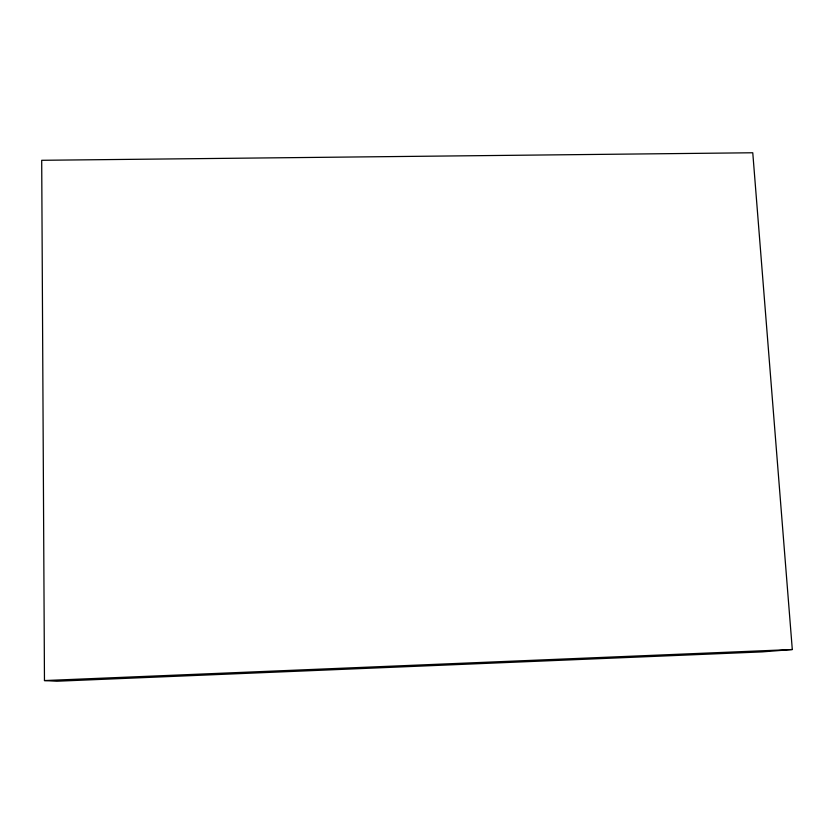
<?xml version="1.0" encoding="UTF-8"?>
<svg xmlns="http://www.w3.org/2000/svg" width="834" height="834" viewBox="0 0 834 834"><rect width="100%" height="100%" fill="white"/><g stroke="black" fill="none" stroke-linecap="round" stroke-linejoin="round"><path stroke-width="1.25" d="M792.3 649.519L762.172 651.896L56.795 681.232L44.463 680.565L41.7 160.295L752.768 152.768L792.3 649.519L44.463 680.565"/></g></svg>
